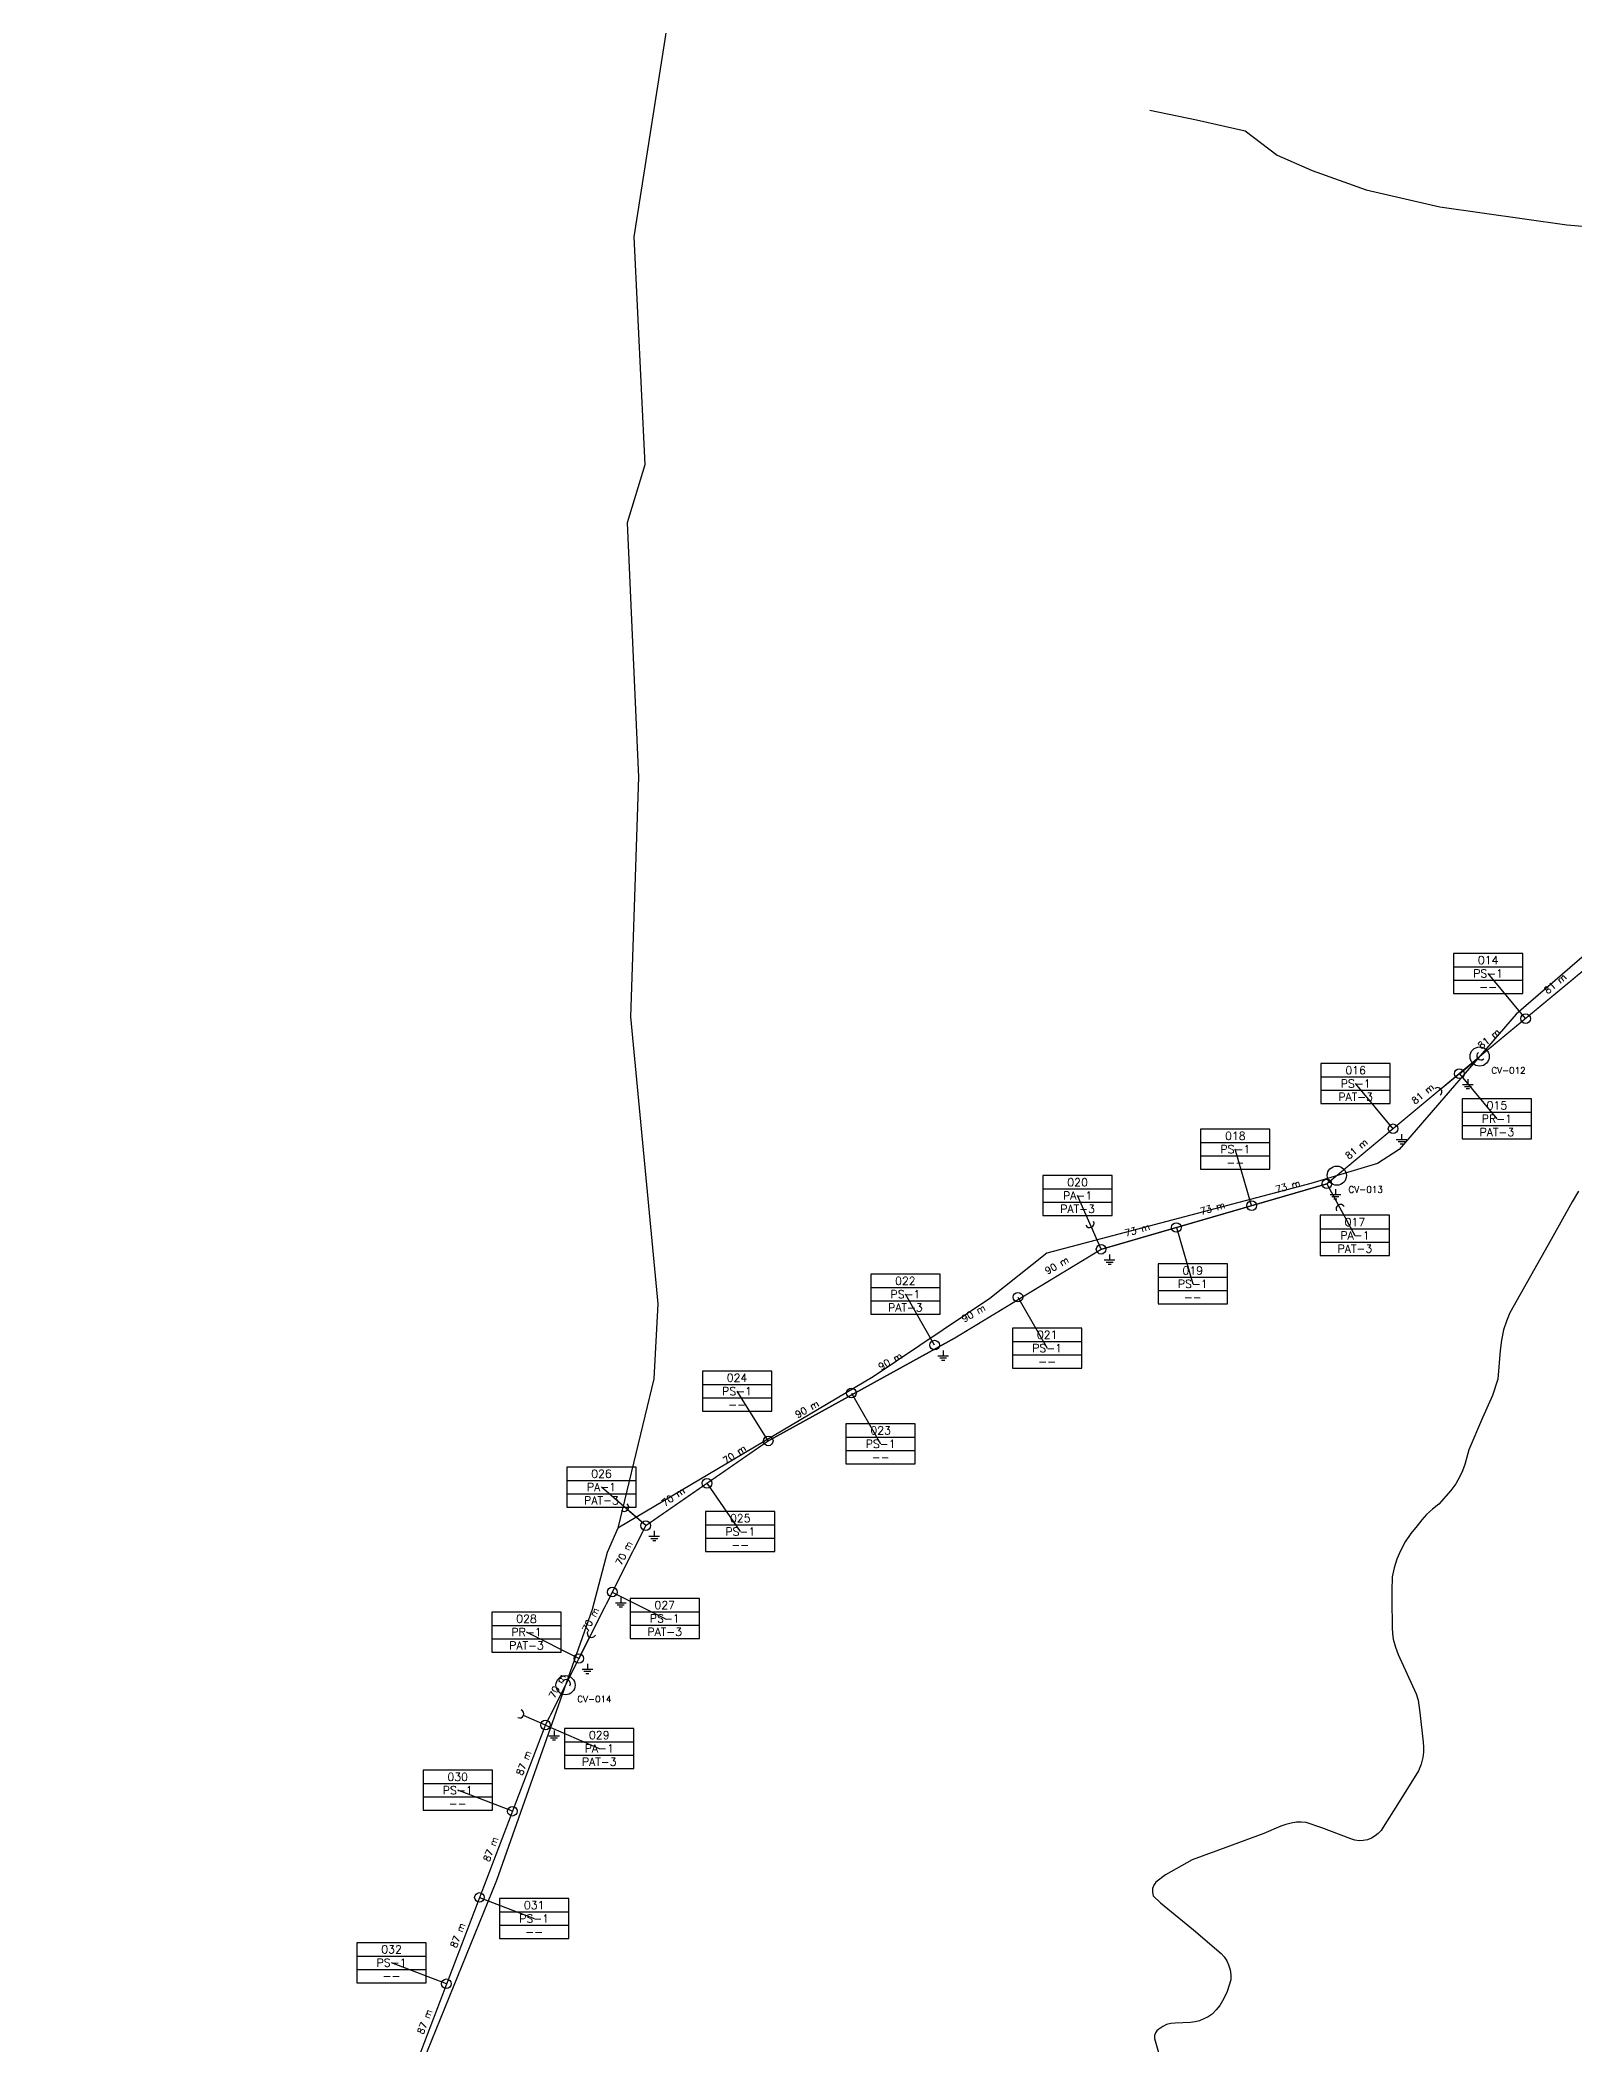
# Model space of a CAD drawing. Header units: metres. Extents: x 405922 to 419705, y 8261045 to 8275273.
# Drawn here: x 408891 to 410329, y 8268729 to 8270608 of the extents above; entities that cross this region are included whole.
import ezdxf
from ezdxf.enums import TextEntityAlignment as Align

# ---------------------------------------------------------------- set-up
doc = ezdxf.new("R2010")
doc.units = ezdxf.units.M
for name, color, linetype in [('CRUCES', 30, 'Continuous'), ('RP_CONDUCTOR', 5, 'Continuous'), ('RP_CUADROPOSTE', 5, 'Continuous'), ('RP_POSTE', 1, 'Continuous'), ('RP_PTIERRA', 2, 'Continuous'), ('RP_RETENIDA', 1, 'Continuous'), ('RP_VANO', 4, 'Continuous'), ('VIAS', 8, 'Continuous')]:
    doc.layers.add(name, color=color, linetype=linetype)
doc.styles.add('ROMANS', font='romans.shx')

# ---------------------------------------------------------------- blocks, each defined once
blk = doc.blocks.new('POSTE_LP')
blk.add_circle((0, 0), 0.9)
blk = doc.blocks.new('CUADRO_POSTE')
for p, q in [((0, 5), (13, 5)), ((0, 2.5), (13, 2.5))]:
    blk.add_line(p, q)
blk.add_lwpolyline([(0, 0), (13, 0), (13, 7.5), (0, 7.5)], close=True)
at = {"style": 'ROMANS'}
for tag, p in [('NUMERO', (6.5, 6.25)), ('ARMADO', (6.5, 3.75)), ('PAT', (6.5, 1.25))]:
    blk.add_attdef(tag, text='', height=1.5, dxfattribs=at).set_placement(p, align=Align.MIDDLE_CENTER)
blk = doc.blocks.new('RETENIDA')
blk.add_line((0, 0), (4.5, 0))
blk.add_arc((5.3, 0), 0.8, 90, 270)
blk = doc.blocks.new('PAT')
for p, q in [((0, 0), (0, -1)), ((-1, -1), (1, -1)), ((-0.65, -1.4), (0.65, -1.4)), ((-0.3, -1.8), (0.3, -1.8))]:
    blk.add_line(p, q)

msp = doc.modelspace()

# ---------------------------------------------------------------- linework, layer by layer
at = {"layer": 'CRUCES'}
for centre in [(410240.1, 8269655.6), (410106.2, 8269544), (409383.2, 8269066.5)]:
    msp.add_circle(centre, 9, dxfattribs=at)
at = {"layer": 'RP_CONDUCTOR', "const_width": 1.25}
msp.add_lwpolyline([(410791.1, 8270307.2), (410734.4, 8270237.8), (410684.6, 8270140.7), (410618.2, 8270058.6), (410516.8, 8269908.3), (410407.5, 8269794.3), (410248.8, 8269662.8), (410096.9, 8269536.3), (409885.3, 8269474.9), (409747.9, 8269391.7), (409573.2, 8269295.4), (409458.4, 8269216), (409364.4, 8269029.2), (409230, 8268677), (409147.6, 8268463.4), (408965.3, 8268176.3), (408891.3, 8268014.8), (408925.2, 8267828.8), (408967.4, 8267705.7), (409031.1, 8267558.9), (409039, 8267406.7), (409035.9, 8267243.4), (409015.4, 8267118.7), (408985, 8267012.2)], dxfattribs=at)
at = {"layer": 'RP_CUADROPOSTE'}
for p, q in [((410283.2, 8269691.1), (410248.1, 8269733.4)), ((410221.1, 8269639.5), (410256.3, 8269597.2)), ((410159, 8269587.9), (410123.9, 8269630.2)), ((410026.4, 8269515.9), (410011.1, 8269568.7)), ((409885.3, 8269475), (409863.2, 8269525.3)), ((410096.9, 8269536.3), (410123.2, 8269488)), ((409955.8, 8269495.4), (409971.2, 8269442.6)), ((409729.2, 8269385.2), (409701.8, 8269432.8)), ((409807.3, 8269430.1), (409834.7, 8269382.4)), ((409573.2, 8269295.4), (409544, 8269342)), ((409651.2, 8269340.3), (409678.6, 8269292.6)), ((409458.4, 8269216), (409416.9, 8269252.1)), ((409515.8, 8269255.7), (409547, 8269210.5)), ((409427, 8269153.8), (409476.2, 8269129)), ((409395.7, 8269091.5), (409346.6, 8269116.2)), ((409364.4, 8269029.2), (409414.8, 8269007.3)), ((409333.4, 8268948.4), (409282.1, 8268968.1)), ((409302.5, 8268867.6), (409353.8, 8268847.9)), ((409271.5, 8268786.7), (409220.1, 8268806.4))]:
    msp.add_line(p, q, dxfattribs=at)
at = {"layer": 'VIAS'}
for points in [[(409479.2, 8271579), (409473.8, 8271526.9), (409440.8, 8271493.7), (409395.4, 8271427.4), (409376.7, 8271303.1), (409395.7, 8271135.2), (409414.4, 8271068.2), (409424.5, 8270978.4), (409441.2, 8270810.9), (409481.4, 8270640.5), (409447.3, 8270423.8), (409457.5, 8270210.2), (409441.1, 8270155.6), (409451.5, 8269917.5), (409444.2, 8269692.8), (409469.7, 8269423.8), (409466.1, 8269353.5), (409432.1, 8269213.7)], [(409931, 8270542.3), (409974.7, 8270533.3), (410020.2, 8270523), (410050.2, 8270500.3), (410083, 8270485.8), (410133.7, 8270467.7), (410202.8, 8270451.9), (410321.8, 8270435), (410384.6, 8270429.8), (410412.2, 8270429.9), (410441.9, 8270459.7), (410460.2, 8270485), (410498.8, 8270483.7), (410535.6, 8270474.7), (410574.7, 8270472.6), (410595.4, 8270472.7), (410618.9, 8270497), (410644.2, 8270497.1), (410696.7, 8270493.7)], [(410395.6, 8269799.9), (410274.5, 8269695.3), (410164.8, 8269568.6), (410144.3, 8269555.5), (410081.8, 8269536.7), (409834.3, 8269471.5), (409781, 8269428.9), (409671.7, 8269355.6), (409432.1, 8269213.7), (409422.2, 8269190.9), (409408.2, 8269137.5), (409318.6, 8268883.5), (409172.2, 8268523.8)], [(410332.8, 8269529.5), (410326.8, 8269519.5), (410307.1, 8269484.3), (410268.5, 8269415.3), (410265.2, 8269407.5), (410262.6, 8269399.4), (410260.6, 8269389.8), (410259.5, 8269380), (410257.2, 8269353.4), (410252.2, 8269338.1), (410242.7, 8269316.9), (410230, 8269286.9), (410226.3, 8269273.3), (410224.2, 8269267.5), (410221.6, 8269262), (410217.7, 8269255.3), (410213.1, 8269249), (410201.8, 8269236.2), (410195.9, 8269231.6), (410190.4, 8269226.6), (410185.8, 8269221.4), (410181.6, 8269215.8), (410175.5, 8269208.5), (410170.3, 8269200.7), (410165.8, 8269192.3), (410162.6, 8269184.5), (410160, 8269176.4), (410158.2, 8269168.2), (410157.8, 8269155), (410157.7, 8269141.7), (410158.1, 8269125.6), (410158, 8269120.2), (410158.3, 8269114.8), (410159.1, 8269109.5), (410161.1, 8269102.2), (410163.9, 8269095.2), (410180.7, 8269058.5), (410182.6, 8269052.5), (410184, 8269041), (410187.1, 8269013.1), (410187.5, 8269008.4), (410187.5, 8269003.6), (410186.9, 8268998.9), (410185.3, 8268992.5), (410182.8, 8268986.4), (410163.1, 8268954.8), (410149.8, 8268933.5), (410147.7, 8268930.4), (410145.1, 8268927.6), (410142.2, 8268925.2), (410138.7, 8268923.2), (410135, 8268921.7), (410131.1, 8268920.9), (410127.2, 8268920.7), (410123.2, 8268921.3), (410119.5, 8268922.6), (410092.1, 8268932.8), (410077.4, 8268937.8), (410072.9, 8268938.1), (410068.4, 8268938), (410063.3, 8268937.3), (410058.4, 8268936), (410053.7, 8268934.3), (410037.9, 8268927.4), (410002.2, 8268914.4), (409970.5, 8268902.7), (409945.7, 8268888.9), (409936.5, 8268881.8), (409934.7, 8268879), (409933.6, 8268875.9), (409933.4, 8268872.5), (409934, 8268869.2), (409941, 8268862.5), (409971.8, 8268837.4), (409997.9, 8268815), (410000.7, 8268811.8), (410003, 8268808.2), (410004.8, 8268804.4), (410006.2, 8268799.8), (410006.9, 8268795.2), (410006.8, 8268790.4), (410003.3, 8268779.4), (410000.4, 8268772.8), (409996.6, 8268766.5), (409993.2, 8268762.2), (409989.3, 8268758.2), (409985.6, 8268755.8), (409981.6, 8268753.7), (409977.6, 8268752.1), (409973.3, 8268751), (409969, 8268750.3), (409954.8, 8268749.7), (409950.7, 8268749.5), (409946.7, 8268748.5), (409943, 8268746.8), (409939.3, 8268744.2), (409937.6, 8268742.7), (409936.3, 8268740.8), (409935.4, 8268738.2), (409935.2, 8268735.5), (409939.6, 8268720)]]:
    msp.add_lwpolyline(points, dxfattribs=at)

# ---------------------------------------------------------------- block references
at = {"layer": 'RP_CUADROPOSTE', "xscale": 5, "yscale": 5}
for p, values in [((410215.6, 8269714.7), {'NUMERO': '014', 'ARMADO': 'PS-1', 'PAT': '--'}), ((410091.4, 8269611.5), {'NUMERO': '016', 'ARMADO': 'PS-1', 'PAT': 'PAT-3'}), ((410223.8, 8269578.5), {'NUMERO': '015', 'ARMADO': 'PR-1', 'PAT': 'PAT-3'}), ((409978.6, 8269550), {'NUMERO': '018', 'ARMADO': 'PS-1', 'PAT': '--'}), ((409830.7, 8269506.5), {'NUMERO': '020', 'ARMADO': 'PA-1', 'PAT': 'PAT-3'}), ((410090.7, 8269469.3), {'NUMERO': '017', 'ARMADO': 'PA-1', 'PAT': 'PAT-3'}), ((409669.3, 8269414.1), {'NUMERO': '022', 'ARMADO': 'PS-1', 'PAT': 'PAT-3'}), ((409938.7, 8269423.8), {'NUMERO': '019', 'ARMADO': 'PS-1', 'PAT': '--'}), ((409802.2, 8269363.6), {'NUMERO': '021', 'ARMADO': 'PS-1', 'PAT': '--'}), ((409511.5, 8269323.3), {'NUMERO': '024', 'ARMADO': 'PS-1', 'PAT': '--'}), ((409646.1, 8269273.9), {'NUMERO': '023', 'ARMADO': 'PS-1', 'PAT': '--'}), ((409384.4, 8269233.4), {'NUMERO': '026', 'ARMADO': 'PA-1', 'PAT': 'PAT-3'}), ((409514.5, 8269191.7), {'NUMERO': '025', 'ARMADO': 'PS-1', 'PAT': '--'}), ((409443.7, 8269110.3), {'NUMERO': '027', 'ARMADO': 'PS-1', 'PAT': 'PAT-3'}), ((409314.1, 8269097.5), {'NUMERO': '028', 'ARMADO': 'PR-1', 'PAT': 'PAT-3'}), ((409382.3, 8268988.5), {'NUMERO': '029', 'ARMADO': 'PA-1', 'PAT': 'PAT-3'}), ((409249.6, 8268949.3), {'NUMERO': '030', 'ARMADO': 'PS-1', 'PAT': '--'}), ((409321.3, 8268829.1), {'NUMERO': '031', 'ARMADO': 'PS-1', 'PAT': '--'}), ((409187.6, 8268787.7), {'NUMERO': '032', 'ARMADO': 'PS-1', 'PAT': '--'})]:
    msp.add_blockref('CUADRO_POSTE', p, dxfattribs=at).add_auto_attribs(values)
at = {"layer": 'RP_POSTE', "xscale": 5, "yscale": 5}
for p in [(410283.2, 8269691.1), (410221.1, 8269639.5), (410159, 8269587.9), (410096.9, 8269536.3), (410026.4, 8269515.9), (409955.8, 8269495.4), (409885.3, 8269475), (409807.3, 8269430.1), (409729.2, 8269385.2), (409651.2, 8269340.3), (409573.2, 8269295.4), (409515.8, 8269255.7), (409458.4, 8269216), (409427, 8269153.8), (409395.7, 8269091.5), (409364.4, 8269029.2), (409333.4, 8268948.4), (409302.5, 8268867.6), (409271.5, 8268786.7)]:
    msp.add_blockref('POSTE_LP', p, dxfattribs=at)
at = {"layer": 'RP_PTIERRA', "xscale": 5, "yscale": 5}
for p in [(410229.1, 8269634.5), (410167, 8269582.9), (410104.9, 8269531.3), (409893.3, 8269470), (409737.2, 8269380.2), (409466.4, 8269211), (409435, 8269148.8), (409403.7, 8269086.5), (409372.4, 8269024.2)]:
    msp.add_blockref('PAT', p, dxfattribs=at)
at = {"layer": 'RP_RETENIDA', "xscale": 5, "yscale": 5}
for p, rotation in [((410221.1, 8269639.5), 39.7133425539387), ((410221.1, 8269639.5), 219.7133425539387), ((410096.9, 8269536.3), 298.5056461817234), ((409885.3, 8269475), 113.7427737321318), ((409458.4, 8269216), 138.9696296876032), ((409395.7, 8269091.5), 63.28789549283734), ((409395.7, 8269091.5), 243.2878954928374), ((409364.4, 8269029.2), 156.4755236699339)]:
    msp.add_blockref('RETENIDA', p, dxfattribs=dict(at, rotation=rotation))

# ---------------------------------------------------------------- texts
at = {"layer": 'CRUCES', "style": 'ROMANS'}
for s, p in [('CV-012', (410251.1, 8269639.6)), ('CV-013', (410117.2, 8269528)), ('CV-014', (409394.2, 8269050.5))]:
    msp.add_text(s, height=6, dxfattribs=at).set_placement(p)
at = {"layer": 'RP_VANO', "style": 'ROMANS'}
for s, rotation, p in [('81 m', 39.7083, (410314.3, 8269719.9)), ('81 m', 39.7083, (410252.2, 8269668.3)), ('81 m', 39.7183, (410190.1, 8269616.7)), ('81 m', 39.7083, (410128, 8269565.1)), ('73 m', 16.1747, (410061.7, 8269529.1)), ('73 m', 16.1822, (409991.1, 8269508.6)), ('73 m', 16.1769, (409920.6, 8269488.2)), ('90 m', 29.9083, (409846.3, 8269455.5)), ('90 m', 29.9083, (409768.2, 8269410.6)), ('90 m', 29.9083, (409690.2, 8269365.7)), ('90 m', 29.9083, (409612.2, 8269320.8)), ('70 m', 34.6739, (409544.5, 8269278.5)), ('70 m', 34.6671, (409487.1, 8269238.8)), ('70 m', 63.2915, (409442.7, 8269187.9)), ('70 m', 63.2879, (409411.4, 8269125.6)), ('70 m', 63.2879, (409380.1, 8269063.4)), ('87 m', 69.0419, (409348.9, 8268991.8)), ('87 m', 69.0357, (409317.9, 8268911)), ('87 m', 69.0419, (409287, 8268830.2)), ('87 m', 69.0357, (409256, 8268749.3))]:
    msp.add_text(s, height=6.5, rotation=rotation, dxfattribs=at).set_placement(p, align=Align.BOTTOM_CENTER)

doc.saveas('drawing.dxf')
